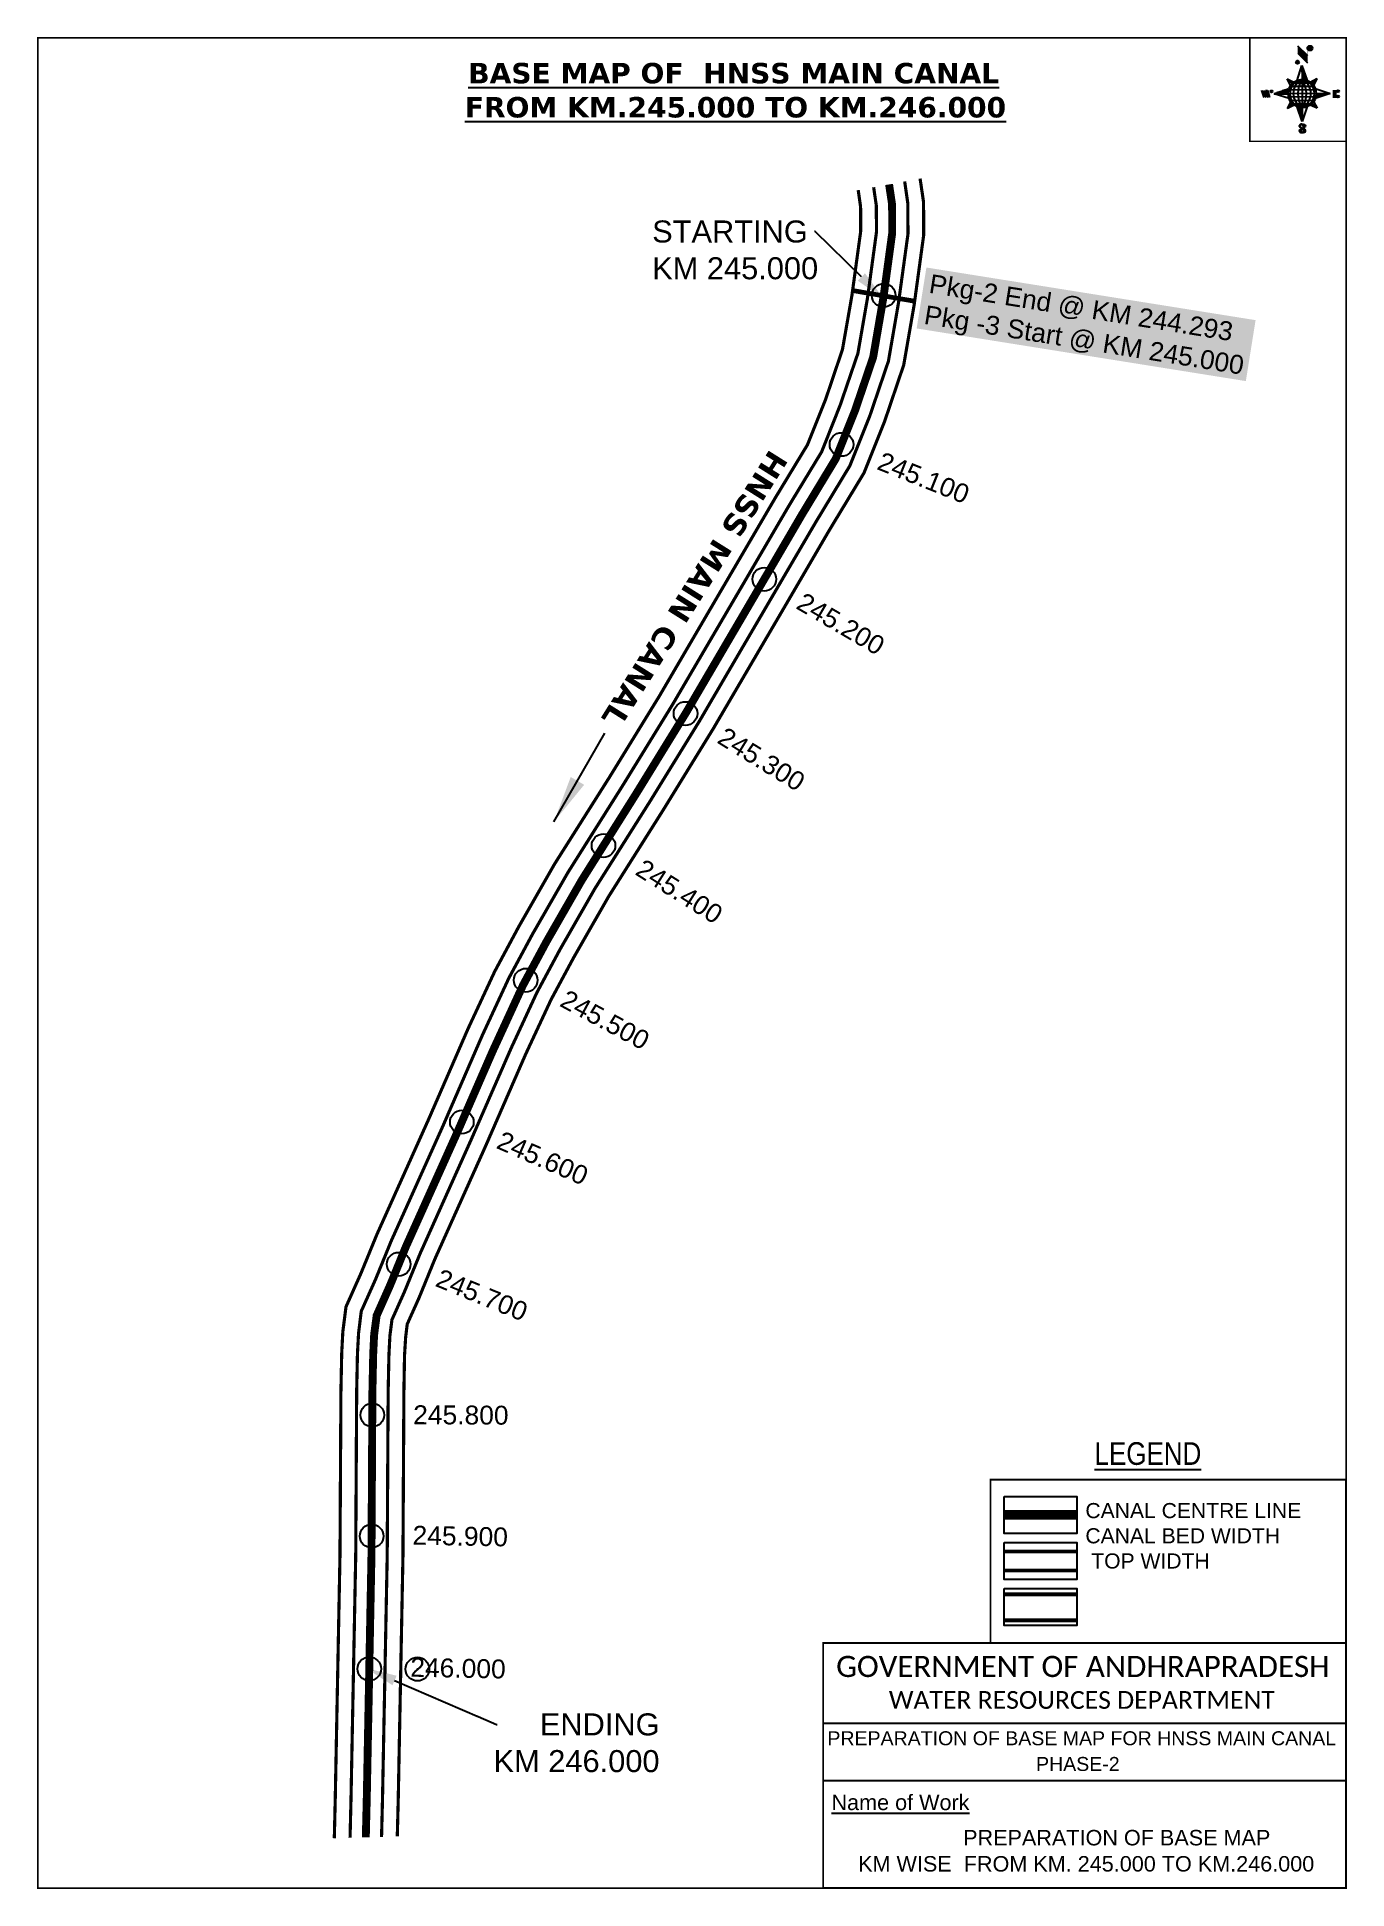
# Model space of a CAD drawing. Header units: inches. Extents: x 758833 to 759665, y 1619089 to 1620266.
import ezdxf
from ezdxf import colors
from ezdxf.entities.mleader import LeaderData, LeaderLine
from ezdxf.enums import TextEntityAlignment as Align
from ezdxf.math import Vec2, Vec3

# ---------------------------------------------------------------- set-up
doc = ezdxf.new("R2010")
doc.units = ezdxf.units.IN
doc.header["$LTSCALE"] = 15
doc.header["$MEASUREMENT"] = 0
doc.header["$PDMODE"] = 32
doc.header["$PDSIZE"] = 15
doc.linetypes.add('HIDDEN2', pattern=[0.1875, 0.125, -0.0625])
for name, color, linetype in [('AQUADUCT', 1, 'Continuous'), ('bord', 1, 'Continuous'), ('CANAL1', 7, 'Continuous'), ('CSMark', 72, 'Continuous'), ('DCBMS', 232, 'Continuous'), ('PAGE', 7, 'Continuous'), ('STRUCTURE', 5, 'Continuous'), ('TEXT', 6, 'Continuous')]:
    doc.layers.add(name, color=color, linetype=linetype)
doc.styles.add('ARIALN', font='ARIALN.TTF')
doc.styles.get("Standard").update_dxf_attribs({"font": 'arial.ttf'})
doc.dimstyles.get("Standard").update_dxf_attribs({"dimtxt": 20, "dimasz": 0.18, "dimexe": 0.18, "dimexo": 0.0625, "dimgap": 0.09, "dimtad": 0, "dimtih": 1, "dimtoh": 1, "dimdec": 4, "dimzin": 0, "dimdsep": 46, "dimtxsty": 'Standard', "dimcen": 0.09, "dimadec": 0, "dimazin": 0, "dimtfac": 1, "dimtdec": 4, "dimtofl": 0, "dimtmove": 0, "dimatfit": 3, "dimfxl": 1, "dimtolj": 1, "dimtzin": 0, "dimarcsym": 0})
pattern_1 = [(267.297113149, (-8720374.938, 50637915.138), (10.5367255337, -0.497431438), [])]
pattern_2 = [(357.297113149, (-8720374.938, 50637915.138), (0.497431438, 10.5367255337), [])]

# ---------------------------------------------------------------- blocks, each defined once
blk = doc.blocks.new('*X26')
at = {"color": 0, "linetype": 'Continuous'}
for p, q in [((6321.6, 240.5), (6322.3, 241.2)), ((6321.6, 240.3), (6322.3, 241)), ((6321.6, 240.1), (6322.3, 240.8)), ((6321.6, 239.9), (6322.4, 240.7)), ((6321.6, 239.8), (6322.4, 240.6)), ((6321.6, 239.6), (6322.5, 240.5)), ((6321.6, 239.4), (6322.5, 240.3)), ((6321.6, 239.2), (6322.6, 240.2)), ((6321.7, 239.1), (6322.6, 240.1)), ((6321.8, 240.8), (6322.4, 241.4)), ((6321.8, 239), (6322.7, 240)), ((6321.8, 239), (6322.8, 239.9)), ((6321.9, 238.9), (6322.9, 239.8)), ((6322, 238.8), (6323, 239.7)), ((6322.1, 241.3), (6322.4, 241.6)), ((6322.1, 238.7), (6323.1, 239.6)), ((6322.2, 238.6), (6323.1, 239.6)), ((6322.3, 238.5), (6323.2, 239.5)), ((6322.4, 238.5), (6323.3, 239.4)), ((6322.5, 238.4), (6323.4, 239.3)), ((6322.7, 238.4), (6323.6, 239.3)), ((6322.8, 238.3), (6323.7, 239.2)), ((6322.9, 238.3), (6323.8, 239.1)), ((6323.1, 238.2), (6323.9, 239.1)), ((6323.2, 238.2), (6324, 239)), ((6323.3, 238.2), (6324.2, 239)), ((6323.5, 238.1), (6324.3, 238.9)), ((6323.7, 238.1), (6324.4, 238.9)), ((6323.8, 238.1), (6324.6, 238.8)), ((6324.1, 238.2), (6324.7, 238.8)), ((6324.3, 238.3), (6324.9, 238.8)), ((6324.6, 238.3), (6325.1, 238.8)), ((6324.8, 238.4), (6325.2, 238.8)), ((6325.1, 238.5), (6325.4, 238.8)), ((6325.4, 238.6), (6325.6, 238.8))]:
    blk.add_line(p, q, dxfattribs=at)
blk = doc.blocks.new('*X25')
at = {"color": 0, "linetype": 'Continuous'}
for p, q in [((6324.4, 240.3), (6324.5, 240.4)), ((6324.6, 240.3), (6324.8, 240.5)), ((6324.7, 240.2), (6325, 240.5)), ((6324.8, 240.2), (6325.2, 240.6)), ((6325, 240.1), (6325.5, 240.6)), ((6325.1, 240.1), (6325.6, 240.6)), ((6325.2, 240), (6325.8, 240.6)), ((6325.3, 240), (6326, 240.6)), ((6325.4, 239.9), (6326.1, 240.6)), ((6325.5, 239.8), (6326.2, 240.5)), ((6325.6, 239.8), (6326.3, 240.5)), ((6325.7, 239.7), (6326.5, 240.4)), ((6325.9, 239.6), (6326.6, 240.3)), ((6326, 239.5), (6326.7, 240.3)), ((6326, 239.4), (6326.8, 240.2)), ((6326.1, 239.3), (6327, 240.2)), ((6326.2, 239.3), (6327.1, 240.1)), ((6326.3, 239.2), (6327.1, 240)), ((6326.4, 239.1), (6327.2, 239.9)), ((6326.5, 239), (6327.3, 239.8)), ((6326.5, 238.9), (6327.4, 239.7)), ((6326.6, 238.8), (6327.5, 239.6)), ((6326.7, 238.7), (6327.5, 239.5)), ((6326.8, 238.6), (6327.6, 239.4)), ((6326.8, 238.5), (6327.7, 239.3)), ((6326.8, 236.5), (6327.4, 237)), ((6326.9, 238.3), (6327.8, 239.2)), ((6326.9, 238.2), (6327.9, 239.1)), ((6326.9, 236.8), (6327.6, 237.4)), ((6327, 238.1), (6327.8, 239)), ((6327, 237.9), (6327.8, 238.8)), ((6327, 237.8), (6327.8, 238.6)), ((6327, 237.6), (6327.8, 238.4)), ((6327, 237.4), (6327.8, 238.2)), ((6327, 237.3), (6327.8, 238)), ((6327, 237.1), (6327.8, 237.9))]:
    blk.add_line(p, q, dxfattribs=at)
blk = doc.blocks.new('H')
at = {"layer": 'bord', "extrusion": (0.000427885, 0.004792, 0.999988)}
h = blk.add_hatch(dxfattribs=at)
h.set_pattern_fill('LINE', color=8, scale=84.387686, angle=-2.7029, style=0)
h.set_pattern_definition(pattern_2)
h.paths.add_polyline_path([(-492, 786, -0.090992), (-448, 775), (-486, 912)])
h = blk.add_hatch(dxfattribs=at)
h.set_pattern_fill('LINE', color=8, scale=84.387686, angle=-92.7029, style=0)
h.set_pattern_definition(pattern_1)
h.paths.add_polyline_path([(-625, 665, -0.090992), (-615, 710), (-751, 671)])
h = blk.add_hatch(dxfattribs=at)
h.set_pattern_fill('LINE', color=8, scale=84.387686, angle=-2.7029, style=0)
h.set_pattern_definition(pattern_2)
h.paths.add_polyline_path([(-504, 533, -0.090992), (-549, 543), (-510, 406)])
h = blk.add_hatch(dxfattribs=at)
h.set_pattern_fill('LINE', color=8, scale=84.387686, angle=-92.7029, style=0)
h.set_pattern_definition(pattern_1)
h.paths.add_polyline_path([(-246, 647), (-372, 653, -0.090992), (-382, 609)])
for p, q in [((-519, 1020, -1217), (-435, 927, -1216)), ((-516, 1087, -1217), (-432, 994, -1217)), ((-538, 774, -1216), (-487, 906, -1216)), ((-487, 906, -1216), (-493, 780, -1216)), ((-487, 906, -1216), (-448, 769, -1216)), ((-865, 701, -1215), (-847, 638, -1215)), ((-847, 700, -1215), (-829, 637, -1215)), ((-829, 699, -1215), (-811, 636, -1215)), ((-829, 699, -1215), (-811, 698, -1215)), ((-811, 698, -1215), (-794, 635, -1215)), ((-752, 665, -1215), (-615, 704, -1215)), ((-627, 794, -1216), (-567, 760, -1216)), ((-627, 794, -1216), (-584, 747, -1215)), ((-599, 731, -1215), (-627, 794, -1216)), ((-421, 753, -1216), (-359, 781, -1216)), ((-359, 781, -1216), (-405, 739, -1216)), ((-359, 781, -1216), (-392, 721, -1215)), ((-379, 693, -1215), (-246, 641, -1215)), ((-213, 669, -1215), (-217, 601, -1215)), ((-752, 665, -1215), (-625, 659, -1215)), ((-619, 614, -1215), (-752, 665, -1215)), ((-639, 526, -1214), (-606, 585, -1215)), ((-639, 526, -1214), (-593, 568, -1215)), ((-577, 553, -1215), (-639, 526, -1214)), ((-511, 400, -1214), (-549, 537, -1214)), ((-460, 533, -1215), (-511, 400, -1214)), ((-505, 527, -1214), (-511, 400, -1214)), ((-371, 513, -1214), (-431, 546, -1215)), ((-371, 513, -1214), (-414, 560, -1215)), ((-399, 576, -1215), (-371, 513, -1214)), ((-246, 641, -1215), (-383, 603, -1215)), ((-373, 647, -1215), (-246, 641, -1215)), ((-197, 600, -1215), (-194, 668, -1215))]:
    blk.add_line(p, q, dxfattribs=at)
at = {"layer": 'bord', "color": 8, "linetype": 'ByBlock', "extrusion": (0.000427885, 0.004792, 0.999988)}
for p, q in [((-375, 679, -1215), (-620, 691, -1215)), ((-386, 711, -1215), (-605, 722, -1215)), ((-411, 744, -1216), (-578, 752, -1216)), ((-493, 780, -1216), (-505, 527, -1214)), ((-373, 647, -1215), (-625, 659, -1215)), ((-378, 616, -1215), (-623, 628, -1215)), ((-392, 585, -1215), (-611, 595, -1215)), ((-420, 555, -1215), (-587, 562, -1215))]:
    blk.add_line(p, q, dxfattribs=at)
at = {"layer": 'bord', "extrusion": (0.000427885, 0.004792, 0.999988), "elevation": -1212}
for points, const_width in [([(-522, 960), (-516, 1093)], 1.61), ([(-434, 933), (-428, 1066)], 1.61), ([(-870, 707), (-846, 706)], 0.642), ([(-829, 643), (-821, 678)], 0.642), ([(-793, 641), (-782, 694)], 0.642), ([(-223, 676), (-174, 673)], 0.706), ([(-829, 643), (-855, 644)], 0.642), ([(-811, 642), (-784, 641)], 0.642), ([(-177, 605), (-226, 607)], 0.706), ([(-195, 645), (-185, 644)], 0.706)]:
    blk.add_lwpolyline(points, dxfattribs=dict(at, const_width=const_width))
for points, const_width in [([(-414, 1073, 1), (-398, 1058, 1)], 22.3), ([(-530, 950, 1), (-520, 939, 1)], 14.8), ([(-776, 697, 1), (-769, 690, 1)], 8.9), ([(-180, 618, 1), (-173, 611, 1)], 9.79), ([(-178, 667, 1), (-171, 660, 1)], 9.79), ([(-490, 362, 1), (-498, 369, 1)], 11.1), ([(-525, 322, 1), (-533, 329, 1)], 11.1)]:
    blk.add_lwpolyline(points, format="xyb", close=True, dxfattribs=dict(at, const_width=const_width))
for points in [[(-537, 317), (-531, 310), (-520, 307), (-505, 307), (-494, 310), (-486, 318), (-487, 326), (-491, 333), (-494, 336), (-503, 341), (-522, 347), (-530, 352), (-534, 355), (-537, 363), (-537, 373), (-530, 381), (-520, 384), (-504, 384), (-493, 380), (-487, 373)], [(-522, 348), (-526, 354), (-528, 361), (-528, 371), (-526, 375), (-521, 381), (-515, 384)], [(-505, 307), (-499, 312), (-497, 319), (-497, 327), (-501, 335), (-509, 343)]]:
    blk.add_lwpolyline(points, dxfattribs=at)
at = {"layer": 'bord', "extrusion": (0.000427885, 0.004792, 0.999988)}
for centre, radius in [((-406, 1065, -1212), 22.3), ((-525, 944, -1212), 14.8), ((-773, 694, -1212), 8.9), ((-498, 659, -1212), 127), ((-177, 615, -1212), 9.79), ((-174, 663, -1212), 9.79), ((-494, 365, -1212), 11.1), ((-529, 325, -1212), 11.1)]:
    blk.add_circle(centre, radius, dxfattribs=at)
at = {"layer": 'bord', "color": 8, "linetype": 'ByBlock', "extrusion": (0.000427885, 0.004792, 0.999988)}
for centre, radius, start, end in [((-482, 658, -1212), 128, 94.9254, 259.6691), ((-437, 656, -1212), 141, 113.2864, 241.308), ((-316, 651, -1212), 222, 142.5892, 212.0053), ((-560, 662, -1212), 141, 293.2864, 61.308), ((-681, 668, -1212), 222, 322.5892, 32.0053), ((-515, 660, -1212), 128, 274.9254, 79.6691)]:
    blk.add_arc(centre, radius, start, end, dxfattribs=at)
at = {"layer": 'bord', "extrusion": (0.000427885, 0.004792, 0.999988)}
for points in [[(-516, 1093, -1212), (-431, 1000, -1212), (-519, 1026, -1212), (-434, 933, -1212)], [(-864, 707, -1212), (-846, 706, -1212), (-846, 644, -1212), (-829, 643, -1212)], [(-829, 705, -1212), (-811, 704, -1212), (-811, 642, -1212), (-793, 641, -1212)], [(-193, 674, -1212), (-197, 606, -1212), (-213, 675, -1212), (-216, 607, -1212)]]:
    blk.add_solid(points, dxfattribs=at)
at = {"layer": 'bord', "extrusion": (0.000427885, 0.004792, 0.999988), "xscale": 7.977342409717546, "yscale": 7.977342408231451, "zscale": 7.977342408476333, "rotation": 138.0840426661453}
for name, p in [('*X25', (38301, -31929, -1212)), ('*X26', (38314, -31951, -1212))]:
    blk.add_blockref(name, p, dxfattribs=at)

msp = doc.modelspace()

# ---------------------------------------------------------------- linework, layer by layer
at = {"layer": 'CANAL1', "color": 200, "const_width": 2}
for points in [[(759355, 1620168.5), (759356.5, 1620157.9), (759356.6, 1620142.6), (759351, 1620101.6), (759345, 1620067.3), (759334.2, 1620035.3), (759322.8, 1620006.8), (759302.2, 1619972.8), (759272.6, 1619922.2), (759228.5, 1619846.8), (759197.2, 1619795.9), (759162.1, 1619740.4), (759139.3, 1619700.5), (759124.1, 1619672.2), (759107.2, 1619635.9), (759081.9, 1619577.8), (759049.2, 1619505), (759039.2, 1619480.6), (759029.6, 1619459.1), (759027.6, 1619443.2), (759026.9, 1619429.7), (759026.4, 1619405.7), (759025.8, 1619301.4), (759022.8, 1619146.8), (759022.2, 1619121.6)], [(759394.3, 1620175.8), (759396.5, 1620160.9), (759396.6, 1620140), (759390.5, 1620095.4), (759383.9, 1620057.4), (759371.7, 1620021.4), (759358.7, 1619988.9), (759336.6, 1619952.4), (759307.2, 1619902), (759262.8, 1619826.2), (759231.1, 1619774.7), (759196.4, 1619719.7), (759174.3, 1619681.1), (759159.9, 1619654.3), (759143.7, 1619619.5), (759118.5, 1619561.7), (759086, 1619489.3), (759076, 1619464.8), (759068.5, 1619448.1), (759067.5, 1619439.7), (759066.8, 1619428.3), (759066.4, 1619405.2), (759065.8, 1619300.9), (759062.8, 1619145.9), (759062.2, 1619122.7)]]:
    msp.add_lwpolyline(points, dxfattribs=at)
at = {"layer": 'CANAL1', "color": 5, "const_width": 2}
for points in [[(759364.8, 1620170.3), (759366.5, 1620158.6), (759366.6, 1620141.9), (759360.9, 1620100), (759354.8, 1620064.8), (759343.5, 1620031.8), (759331.8, 1620002.3), (759310.8, 1619967.7), (759281.3, 1619917.2), (759237, 1619841.6), (759205.6, 1619790.6), (759170.7, 1619735.2), (759148, 1619695.7), (759133, 1619667.8), (759116.3, 1619631.8), (759091.1, 1619573.8), (759058.4, 1619501.1), (759048.4, 1619476.6), (759039.3, 1619456.3), (759037.6, 1619442.3), (759036.9, 1619429.4), (759036.4, 1619405.6), (759035.8, 1619301.3), (759032.8, 1619146.6), (759032.2, 1619121.9)], [(759384.5, 1620174), (759386.5, 1620160.1), (759386.6, 1620140.6), (759380.6, 1620097), (759374.2, 1620059.9), (759362.3, 1620024.9), (759349.7, 1619993.4), (759328, 1619957.5), (759298.5, 1619907.1), (759254.2, 1619831.3), (759222.6, 1619780), (759187.8, 1619724.9), (759165.5, 1619686), (759150.9, 1619658.8), (759134.6, 1619623.6), (759109.3, 1619565.7), (759076.8, 1619493.2), (759066.8, 1619468.8), (759058.8, 1619450.9), (759057.5, 1619440.6), (759056.9, 1619428.7), (759056.4, 1619405.4), (759055.8, 1619301), (759052.8, 1619146.1), (759052.2, 1619122.4)]]:
    msp.add_lwpolyline(points, dxfattribs=at)
at = {"layer": 'CANAL1', "color": 1, "linetype": 'HIDDEN2', "ltscale": 8, "const_width": 5}
msp.add_lwpolyline([(759374.6, 1620172.1), (759376.5, 1620159.4), (759376.6, 1620141.3), (759371.2, 1620101.6), (759370.7, 1620098.5), (759364.5, 1620062.4), (759352.9, 1620028.3), (759340.7, 1619997.8), (759319.4, 1619962.6), (759289.9, 1619912.1), (759245.6, 1619836.5), (759214.1, 1619785.3), (759179.3, 1619730), (759156.8, 1619690.8), (759142, 1619663.3), (759122.6, 1619621.1), (759100.2, 1619569.7), (759067.6, 1619497.2), (759057.6, 1619472.7), (759049.1, 1619453.6), (759047.5, 1619441.5), (759046.9, 1619429), (759046.4, 1619405.5), (759045.8, 1619301.2), (759042.8, 1619146.3), (759042.2, 1619122.1)], dxfattribs=at)
at = {"layer": 'CANAL1', "color": 84, "const_width": 3}
msp.add_lwpolyline([(759351.4, 1620104.7), (759390.9, 1620097.9)], dxfattribs=at)
at = {"layer": 'CANAL1', "color": 1, "linetype": 'HIDDEN2', "ltscale": 100, "const_width": 6, "elevation": -0.4}
msp.add_lwpolyline([(759493.9, 1619327), (759447.8, 1619327)], dxfattribs=at)
at = {"layer": 'CANAL1', "color": 5, "const_width": 2.4, "elevation": -0.4}
for points in [[(759493.9, 1619303.7), (759447.8, 1619303.7)], [(759493.9, 1619291.7), (759447.8, 1619291.7)]]:
    msp.add_lwpolyline(points, dxfattribs=at)
at = {"layer": 'CANAL1', "color": 200, "const_width": 2.4, "elevation": -0.4}
for points in [[(759493.9, 1619276.5), (759447.8, 1619276.5)], [(759493.9, 1619260), (759447.8, 1619260)]]:
    msp.add_lwpolyline(points, dxfattribs=at)
at = {"layer": 'CSMark', "color": 3}
for p in [(759371.2, 1620101.6), (759344.4, 1620006.9), (759295.3, 1619921.3), (759245.3, 1619836), (759193.2, 1619752.1), (759143.8, 1619666.6), (759103.2, 1619576.5), (759063.1, 1619486.2), (759046.3, 1619390.4), (759045.9, 1619313.5), (759044.4, 1619229.2)]:
    msp.add_point(p, dxfattribs=at)
at = {"layer": 'CSMark', "color": 2}
msp.add_point((759075, 1619229), dxfattribs=at)
at = {"layer": 'PAGE', "const_width": 1}
msp.add_lwpolyline([(759664.9, 1619089.9), (759664.9, 1620265.2), (758833.9, 1620265.2), (758833.9, 1619089.9), (759664.9, 1619089.9)], dxfattribs=at)
at = {"layer": 'PAGE'}
for points, const_width in [([(759664.9, 1620265.2), (759603.8, 1620265.2), (759603.8, 1620199.5), (759664.9, 1620199.5)], 1), ([(759439, 1619349.4), (759664.9, 1619349.4), (759664.9, 1619245.6), (759439, 1619245.6)], 1.2), ([(759332.7, 1619245.6), (759664.9, 1619245.6), (759664.9, 1619089.9), (759332.7, 1619089.9)], 1.2)]:
    msp.add_lwpolyline(points, close=True, dxfattribs=dict(at, const_width=const_width))
at = {"layer": 'PAGE', "elevation": -0.4}
for points in [[(759447.8, 1619338.7), (759493.9, 1619338.7), (759493.9, 1619315.2), (759447.8, 1619315.2)], [(759447.8, 1619309.5), (759493.9, 1619309.5), (759493.9, 1619285.9), (759447.8, 1619285.9)], [(759447.8, 1619280.2), (759493.9, 1619280.2), (759493.9, 1619256.7), (759447.8, 1619256.7)]]:
    msp.add_lwpolyline(points, close=True, dxfattribs=at)
at = {"layer": 'PAGE'}
for points in [[(759332.7, 1619194.6), (759664.9, 1619194.6)], [(759332.7, 1619158.2), (759664.9, 1619158.2)]]:
    msp.add_lwpolyline(points, dxfattribs=at)

# ---------------------------------------------------------------- block references
at = {"layer": 'AQUADUCT', "color": 1, "xscale": 0.0703495379661093, "yscale": 0.07034953800030053, "zscale": 0.07034953795990817, "rotation": 3.078330607406165}
msp.add_blockref('H', (759674.5, 1620185.8, 85.4), dxfattribs=at)

# ---------------------------------------------------------------- texts
at = {"layer": 'CANAL1', "insert": (759311.4, 1619997.8), "char_height": 14, "width": 205.129, "attachment_point": 1, "rotation": 237.8544}
msp.add_mtext('\\pi0.96322;{\\fVerdana|b1|i0|c0|p34;HNSS MAIN CANAL}', dxfattribs=at)
at = {"layer": 'CSMark', "color": 1}
for s, rotation, p in [('245.100', 338.2209, (759368.4, 1619997)), ('245.200', 329.7026, (759317.8, 1619908.3)), ('245.300', 328.3909, (759267.8, 1619822.9)), ('245.400', 327.747, (759215.8, 1619739.2)), ('245.500', 331.7787, (759167.5, 1619655.8)), ('245.600', 336.4626, (759126.8, 1619565.7)), ('245.700', 337.8145, (759087.9, 1619478.1)), ('245.800', 359.6813, (759072.3, 1619390.6)), ('245.900', 358.8701, (759071.9, 1619314.1)), ('246.000', 358.8701, (759070.5, 1619230.2))]:
    msp.add_text(s, height=12, rotation=rotation, dxfattribs=at).set_placement(p, align=Align.MIDDLE_LEFT)
at = {"layer": 'PAGE', "extrusion": (0.000201441, 0.004807, 0.999988), "style": 'ARIALN'}
msp.add_text('%%ULEGEND', height=14.4, rotation=359.9999, dxfattribs=at).set_placement((759539, 1619346.5, 7937), align=Align.MIDDLE)
at = {"layer": 'PAGE', "extrusion": (0.000201441, 0.004807, 0.999988)}
for s, height, p in [('PREPARATION OF BASE MAP FOR HNSS MAIN CANAL', 8.878, (759335.4, 1619161.2, 7936.1)), ('%%UName of Work', 9.822, (759338, 1619120, 7934.7))]:
    msp.add_text(s, height=height, rotation=359.9999, dxfattribs=at).set_placement(p)
for s, height, p in [('PHASE-2', 8.88, (759494.5, 1619149.3, 7936)), ('PREPARATION OF BASE MAP', 9.822, (759519.2, 1619102.5, 7934.8)), ('KM WISE  FROM KM. 245.000 TO KM.246.000', 9.822, (759499.8, 1619085.9, 7934.8))]:
    msp.add_text(s, height=height, rotation=359.9999, dxfattribs=at).set_placement(p, align=Align.MIDDLE_CENTER)
at = {"layer": 'PAGE', "extrusion": (0.000201441, 0.004807, 0.999988), "attachment_point": 1, "text_direction": (1, -1e-06, -0.000201)}
for s, insert, char_height, width in [('CANAL CENTRE LINE CANAL BED WIDTH {\\H2.3717x; }\\P TOP WIDTH{\\H1.9152x; }', (759499.3, 1619334.5, -0.4), 9.6, 168.926), ('\\pi3.5885;{\\fCalibri|b0|i0|c0|p34;\\H1.3333x;GOVERNMENT OF ANDHRAPRADESH\\P\\pi37.073;\\H0.83998x;WATER RESOURCES DEPARTMENT}', (759337.4, 1619237.4, -1.3), 10.059, 321.276)]:
    msp.add_mtext(s, dxfattribs=dict(at, insert=insert, char_height=char_height, width=width))
at = {"layer": 'STRUCTURE', "color": 5, "insert": (759401.3, 1620115.2), "char_height": 12, "width": 204.562, "attachment_point": 1, "rotation": 350.9151, "bg_fill": 1, "box_fill_scale": 1.3, "bg_fill_color": 7, "bg_fill_true_color": 16777215, "bg_fill_transparency": 4390977}
msp.add_mtext('Pkg-2 End @ KM 244.293\\PPkg -3 Start @ KM 245.000', dxfattribs=at)
at = {"layer": 'TEXT', "color": 1, "insert": (759085.5, 1620249.3), "char_height": 13, "width": 379.826, "attachment_point": 1}
msp.add_mtext('\\pi21.755;{\\fVerdana|b1|i0|c0|p34;\\LBASE MAP OF  HNSS MAIN CANAL \\P\\pi19.564;FROM KM.245.000 TO KM.246.000}', dxfattribs=at)

# ---------------------------------------------------------------- leaders
at = {"layer": 'CANAL1'}
msp.add_leader([(759161.7, 1619767.2), (759194.1, 1619823.6)], dimstyle='Standard', override={"dimasz": 30, "dimgap": 0.09, "dimtad": 0}, dxfattribs=at)
at = {"layer": 'DCBMS', "color": 5}
ml = msp.add_multileader_mtext('Standard', dxfattribs=at)
ml.set_content('STARTING\\PKM 245.000', color=5)
ml.set_leader_properties()
ml.build(insert=Vec2(0, 0))
ml.multileader.update_dxf_attribs({"dogleg_length": 0.36, "arrow_head_size": 20})
ctx = ml.context
ctx.base_point, ctx.char_height, ctx.arrow_head_size, ctx.landing_gap_size, ctx.plane_origin = Vec3(759224, 1620142.1), 14, 20, 0.09, Vec3(759394.9, 1620214.9)
notes = []
notes.append((ctx, [(0, (1, 1, 0), (759327.6, 1620142.1), (-1, 0), 0.36, [(0, [(759371.3, 1620099.3)], 0, [])])]))
ctx.mtext.insert, ctx.mtext.flow_direction = Vec3(759224.1, 1620149.2), 5
for ctx, leaders in notes:
    for number, flags, end, landing, length, lines in leaders:
        leader = LeaderData()
        leader.index, (leader.has_last_leader_line, leader.has_dogleg_vector, leader.attachment_direction) = number, flags
        leader.last_leader_point, leader.dogleg_vector, leader.dogleg_length = Vec3(end), Vec3(landing), length
        for number, points, colour, breaks in lines:
            line = LeaderLine()
            line.index, line.vertices, line.color, line.breaks = number, Vec3.list(points), colors.encode_raw_color(colour), breaks
            leader.lines.append(line)
        ctx.leaders.append(leader)

# ---------------------------------------------------------------- next in the draw order: leaders
ml = msp.add_multileader_mtext('Standard', dxfattribs=at)
ml.set_content('ENDING \\PKM 246.000', color=5)
ml.set_leader_properties()
ml.build(insert=Vec2(0, 0))
ml.multileader.update_dxf_attribs({"dogleg_length": 0.36, "arrow_head_size": 20})
ctx = ml.context
ctx.base_point, ctx.char_height, ctx.arrow_head_size, ctx.landing_gap_size, ctx.plane_origin = Vec3(759125.6, 1619193.8), 14, 20, 0.09, Vec3(759269.3, 1619406.2)
ctx.text_align_type = 2
notes = []
notes.append((ctx, [(1, (1, 1, 0), (759125.2, 1619193.8), (1, 0), 0.36, [(0, [(759042.1, 1619229.7)], 0, [])])]))
ctx.mtext.insert, ctx.mtext.width, ctx.mtext.alignment, ctx.mtext.flow_direction = Vec3(759228.8, 1619200.9), 109.049, 3, 5
ctx.mtext.has_bg_fill, ctx.mtext.bg_color, ctx.mtext.bg_scale_factor, ctx.mtext.bg_transparency, ctx.mtext.use_window_bg_color = 1, -1027028792, 1.5, 0, 1
for ctx, leaders in notes:
    for number, flags, end, landing, length, lines in leaders:
        leader = LeaderData()
        leader.index, (leader.has_last_leader_line, leader.has_dogleg_vector, leader.attachment_direction) = number, flags
        leader.last_leader_point, leader.dogleg_vector, leader.dogleg_length = Vec3(end), Vec3(landing), length
        for number, points, colour, breaks in lines:
            line = LeaderLine()
            line.index, line.vertices, line.color, line.breaks = number, Vec3.list(points), colors.encode_raw_color(colour), breaks
            leader.lines.append(line)
        ctx.leaders.append(leader)

doc.saveas('drawing.dxf')
